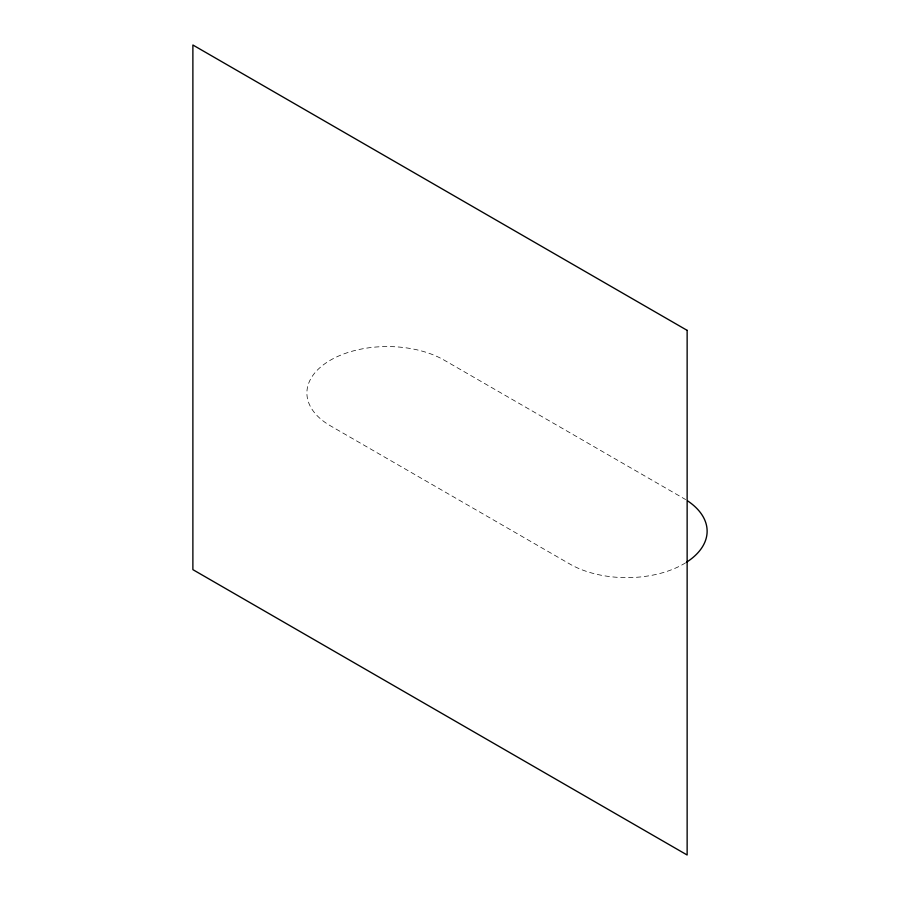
<?xml version="1.0" encoding="UTF-8"?>
<svg xmlns="http://www.w3.org/2000/svg" width="900" height="900" viewBox="0 0 900 900"><rect width="100%" height="100%" fill="white"/><g stroke="black" fill="none" stroke-linecap="round" stroke-linejoin="round"><path stroke-width="0.67" stroke-dasharray="4.5 3.38" d="M685.609 562.815A80.438 46.44 0 0 1 569.824 564.03L330.446 425.824A80.438 46.44 0 0 1 330.446 360.157A80.438 46.44 0 0 1 444.195 360.157L683.572 498.364A80.438 46.44 0 0 1 685.609 499.579"/><path stroke-width="1.35" d="M687.577 500.85A80.438 46.44 0 0 1 686.599 562.185M687.139 330.356L192.881 45L192.881 569.644L687.139 855L687.139 330.356"/></g></svg>
